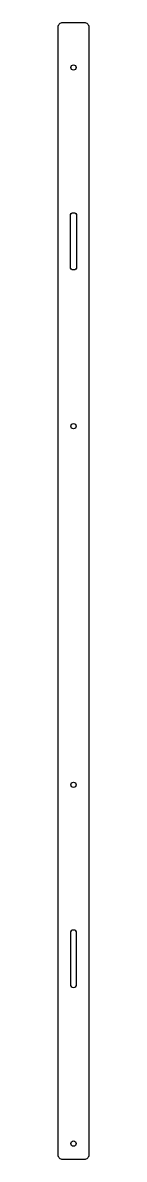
# Model space of a CAD drawing. Extents: x 0 to 40, y 0 to 1448.
import ezdxf

# ---------------------------------------------------------------- set-up
doc = ezdxf.new("R2010")
doc.units = 0
doc.layers.get('0').update_dxf_attribs({"linetype": 'CONTINUOUS'})

msp = doc.modelspace()

# ---------------------------------------------------------------- linework, layer by layer
for points in [[(6, 0), (34, 0, 0.414214), (40, 6), (40, 1442, 0.414214), (34, 1448), (6, 1448, 0.414214), (0, 1442), (0, 6, 0.414214)], [(16, 1137), (16, 1202, -1), (24, 1202), (24, 1137, -1)], [(24, 223), (24, 288, 1), (16, 288), (16, 223, 1)]]:
    msp.add_lwpolyline(points, format="xyb", close=True)
for centre in [(20, 1391), (20, 934), (20, 477), (20, 20)]:
    msp.add_circle(centre, 3.4)

doc.saveas('drawing.dxf')
